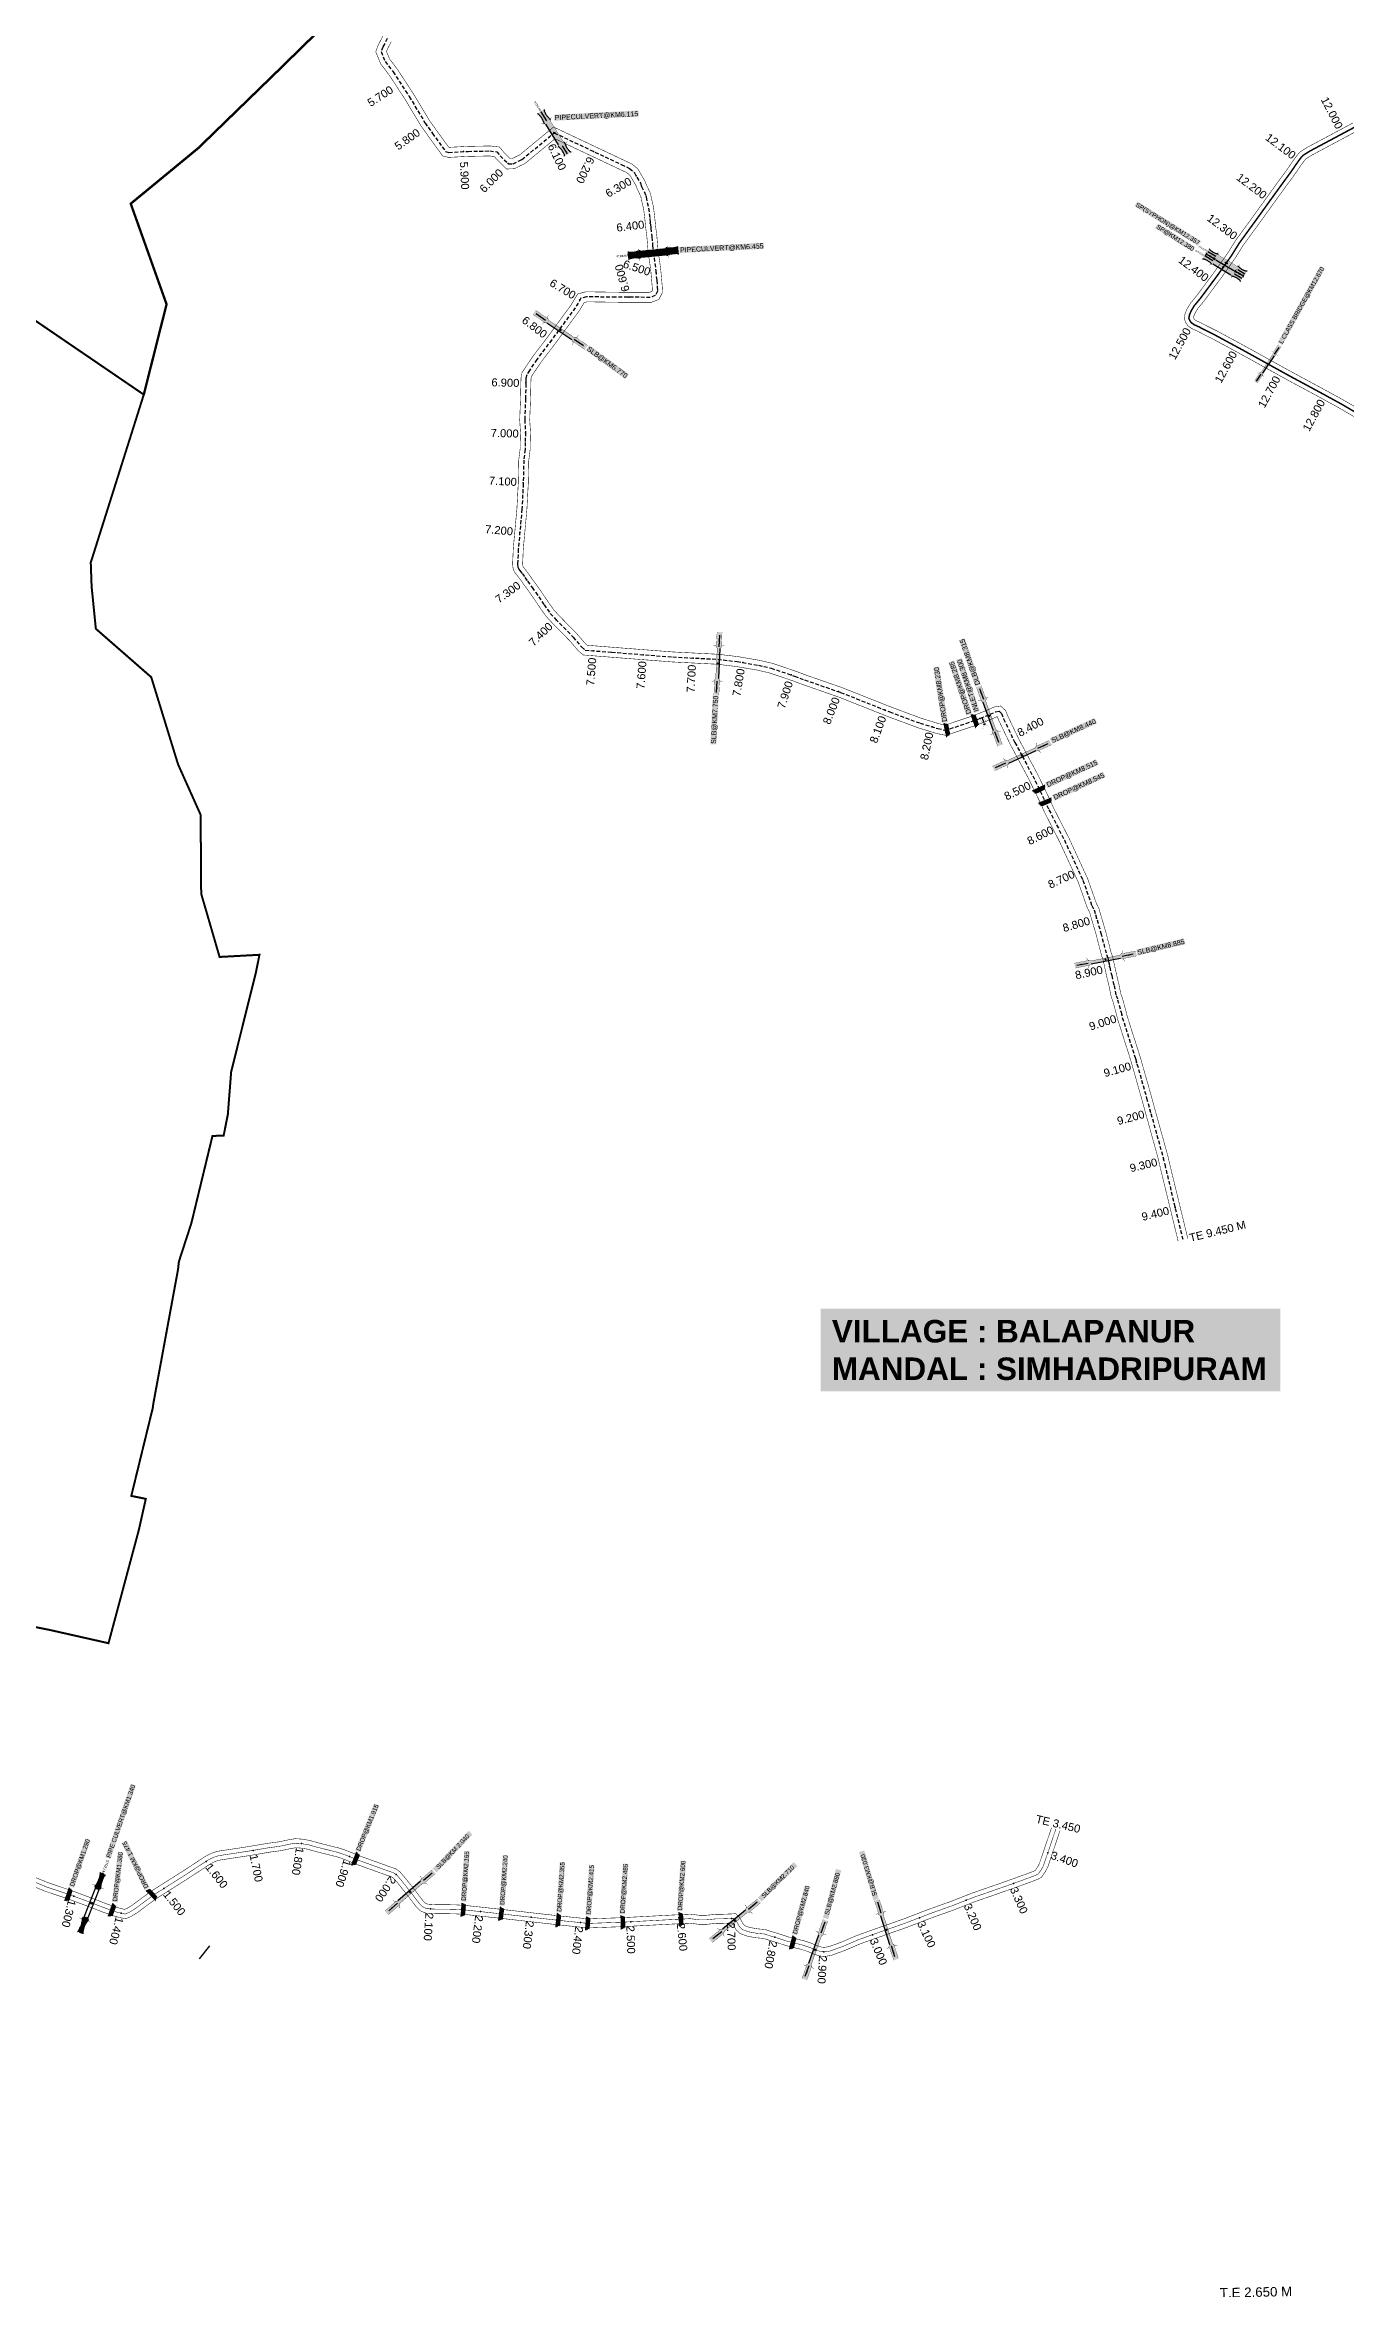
# Model space of a CAD drawing. Header units: inches. Extents: x 174104 to 230935, y 1583276 to 1631460.
# Drawn here: x 195657 to 198256, y 1607150 to 1611636 of the extents above; entities that cross this region are included whole.
import ezdxf
from ezdxf.enums import TextEntityAlignment as Align

# ---------------------------------------------------------------- set-up
doc = ezdxf.new("R2010")
doc.units = ezdxf.units.IN
doc.header["$LTSCALE"] = 15
doc.header["$MEASUREMENT"] = 0
doc.linetypes.add('ACAD_ISO02W100', pattern=[15, 12, -3])
doc.linetypes.add('HIDDEN2', pattern=[0.1875, 0.125, -0.0625])
for name, color, linetype in [('CANAL1', 7, 'Continuous'), ('CS', 134, 'Continuous'), ('CSMark', 72, 'Continuous'), ('STRUCTURE', 5, 'Continuous'), ('TEXT', 1, 'Continuous'), ('text2', 7, 'Continuous'), ('VILLAGE BOUNDRY', 5, 'Continuous')]:
    doc.layers.add(name, color=color, linetype=linetype)
doc.styles.get("Standard").update_dxf_attribs({"font": 'arial.ttf'})
doc.dimstyles.get("Standard").update_dxf_attribs({"dimtxt": 0.18, "dimasz": 0.18, "dimexe": 0.18, "dimexo": 0.0625, "dimgap": 0.09, "dimtad": 0, "dimtih": 1, "dimtoh": 1, "dimdec": 4, "dimzin": 0, "dimdsep": 46, "dimtxsty": 'Standard', "dimcen": 0.09, "dimadec": 0, "dimazin": 0, "dimtfac": 1, "dimtdec": 4, "dimtofl": 0, "dimtmove": 0, "dimatfit": 3, "dimfxl": 1, "dimtolj": 1, "dimtzin": 0, "dimarcsym": 0})

# ---------------------------------------------------------------- blocks, each defined once
blk = doc.blocks.new('DROP')
h = blk.add_hatch()
h.set_pattern_fill('ANSI31', color=1, scale=10, angle=45)
h.set_pattern_definition([(90, (-324.4107, -25.7687), (-1.25, 0), [])])
h.paths.add_polyline_path([(-9.9, -4.3), (-13.8, 4.1), (13.8, 4.1), (10.2, -4.3)])
at = {"layer": 'STRUCTURE', "color": 5, "const_width": 0.49}
blk.add_lwpolyline([(-9.9, -4.3), (-13.8, 4.1), (13.8, 4.1), (10.2, -4.3), (-9.9, -4.3)], dxfattribs=at)
at = {"layer": 'STRUCTURE', "color": 5}
blk.add_circle((0, 0), 1.33, dxfattribs=at)
blk = doc.blocks.new('SLB')
at = {"layer": 'STRUCTURE'}
h = blk.add_hatch(dxfattribs=at)
h.set_pattern_fill('DOTS', color=6, scale=20, angle=320.3722, style=0)
h.set_pattern_definition([(320.372247934, (-159.4327, -72.9564), (1.2786241598, 0.5641323054), [0, -1.25])])
h.paths.add_polyline_path([(769699.5, 1706871.1), (769699.5, 1706861.1), (769729.1, 1706861.1), (769732.1, 1706863.1), (769792.1, 1706863.1), (769795.1, 1706861.1), (769824.7, 1706861.1), (769824.7, 1706871.1), (769795.1, 1706871.1), (769792.1, 1706869.1), (769732.1, 1706869.1), (769729.1, 1706871.1)])
at = {"layer": 'STRUCTURE', "color": 6, "linetype": 'ACAD_ISO02W100', "ltscale": 0.5, "const_width": 0.5}
for points in [[(769699.5, 1706871.1), (769729.1, 1706871.1)], [(769699.5, 1706861.1), (769729.1, 1706861.1)], [(769795.1, 1706871.1), (769824.7, 1706871.1)], [(769795.1, 1706861.1), (769824.7, 1706861.1)]]:
    blk.add_lwpolyline(points, dxfattribs=at)
at = {"layer": 'STRUCTURE', "color": 6, "const_width": 0.628}
for points in [[(769726.1, 1706877.1), (769726.1, 1706873.1), (769732.1, 1706869.1), (769792.1, 1706869.1), (769798.1, 1706873.1), (769798.1, 1706877.1)], [(769726.1, 1706855.1), (769726.1, 1706859.1), (769732.1, 1706863.1), (769792.1, 1706863.1), (769798.1, 1706859.1), (769798.1, 1706855.1)]]:
    blk.add_lwpolyline(points, dxfattribs=at)
at = {"layer": 'STRUCTURE', "color": 6}
blk.add_lwpolyline([(769732.1, 1706863.1), (769792.1, 1706863.1)], dxfattribs=at)
blk.add_lwpolyline([(769732.1, 1706863.1), (769792.1, 1706863.1)], dxfattribs=at)
at = {"layer": 'STRUCTURE', "color": 0}
blk.add_circle((769762.1, 1706866.1), 1.24, dxfattribs=at)
for points in [[(769703.8, 1706866), (769726.7, 1706866)], [(769818.6, 1706865.8), (769795.7, 1706865.8)]]:
    blk.add_leader(points, dimstyle='Standard', override={"dimasz": 10, "dimgap": 0.09, "dimtad": 0}, dxfattribs=at)
blk = doc.blocks.new('SP')
at = {"layer": 'STRUCTURE'}
h = blk.add_hatch(dxfattribs=at)
h.set_pattern_fill('DASH', color=256, scale=8, style=0)
edge = h.paths.add_edge_path()
edge.add_spline(control_points=[(769825.7, 1706742.1), (769825.3, 1706741.8), (769823.8, 1706740.8), (769820.9, 1706740.3), (769817, 1706739.7), (769811.4, 1706738.9), (769804, 1706739.7), (769798.4, 1706741), (769795.6, 1706741.6)], knot_values=[0, 0, 0, 0, 1.613557, 5.24513, 8.624976, 13.470124, 22.190216, 30.746377, 30.746377, 30.746377, 30.746377], degree=3, periodic=0)
edge.add_line((769795.6, 1706741.6), (769792.6, 1706739.6))
edge.add_line((769792.6, 1706739.6), (769732.6, 1706739.6))
edge.add_line((769732.6, 1706739.6), (769729.6, 1706741.6))
edge.add_spline(control_points=[(769729.6, 1706741.6), (769726.9, 1706740.9), (769721.3, 1706739.5), (769713.9, 1706738.5), (769708.3, 1706739.1), (769704.4, 1706739.6), (769701.5, 1706740), (769700, 1706741), (769699.5, 1706741.3)], knot_values=[0, 0, 0, 0, 8.556161, 17.276253, 22.121402, 25.501247, 29.13282, 30.746377, 30.746377, 30.746377, 30.746377], degree=3, periodic=0)
edge.add_line((769699.5, 1706741.3), (769699.5, 1706722.1))
edge.add_spline(control_points=[(769699.5, 1706722.1), (769700, 1706722.4), (769701.4, 1706723.4), (769704.3, 1706724), (769708.2, 1706724.5), (769713.8, 1706725.3), (769721.2, 1706724.5), (769726.8, 1706723.3), (769729.6, 1706722.6)], knot_values=[0, 0, 0, 0, 1.613557, 5.24513, 8.624976, 13.470124, 22.190216, 30.746377, 30.746377, 30.746377, 30.746377], degree=3, periodic=0)
edge.add_line((769729.6, 1706722.6), (769732.6, 1706724.6))
edge.add_line((769732.6, 1706724.6), (769792.6, 1706724.6))
edge.add_line((769792.6, 1706724.6), (769795.6, 1706722.6))
edge.add_spline(control_points=[(769795.6, 1706722.6), (769798.4, 1706723.3), (769803.9, 1706724.8), (769811.3, 1706725.8), (769817, 1706725.1), (769820.9, 1706724.7), (769823.8, 1706724.2), (769825.2, 1706723.3), (769825.7, 1706723)], knot_values=[0, 0, 0, 0, 8.556161, 17.276253, 22.121402, 25.501247, 29.13282, 30.746377, 30.746377, 30.746377, 30.746377], degree=3, periodic=0)
edge.add_line((769825.7, 1706723), (769825.7, 1706742.1))
h.paths.add_polyline_path([(769764.2, 1706732.1, -1), (769761.1, 1706732.1, -1)], flags=0)
h.paths.add_polyline_path([(769761.1, 1706732.1, 1), (769764.2, 1706732.1, 1)], flags=16)
at = {"layer": 'STRUCTURE', "const_width": 0.628}
for points in [[(769726.6, 1706747.6), (769726.6, 1706743.6), (769732.6, 1706739.6), (769792.6, 1706739.6), (769798.6, 1706743.6), (769798.6, 1706747.6)], [(769726.6, 1706716.6), (769726.6, 1706720.6), (769732.6, 1706724.6), (769792.6, 1706724.6), (769798.6, 1706720.6), (769798.6, 1706716.6)]]:
    blk.add_lwpolyline(points, dxfattribs=at)
at = {"layer": 'STRUCTURE', "color": 3}
blk.add_lwpolyline([(769732.6, 1706724.6), (769792.6, 1706724.6)], dxfattribs=at)
blk.add_lwpolyline([(769732.6, 1706724.6), (769792.6, 1706724.6)], dxfattribs=at)
at = {"layer": 'STRUCTURE', "color": 0}
blk.add_circle((769762.6, 1706732.1), 1.55, dxfattribs=at)
at = {"layer": 'STRUCTURE'}
for points in [[(769699.5, 1706741.3), (769700.9, 1706740.5), (769704.4, 1706739.6), (769707.8, 1706739.2), (769712.6, 1706738.8), (769721.3, 1706739.7), (769729.6, 1706741.6)], [(769699.5, 1706722.1), (769700.9, 1706723), (769704.4, 1706724), (769707.7, 1706724.5), (769712.5, 1706725), (769721.2, 1706724.4), (769729.6, 1706722.6)], [(769825.7, 1706742.1), (769824.3, 1706741.3), (769820.8, 1706740.3), (769817.5, 1706739.8), (769812.7, 1706739.2), (769804, 1706739.9), (769795.6, 1706741.6)], [(769825.7, 1706723), (769824.3, 1706723.8), (769820.8, 1706724.7), (769817.4, 1706725.1), (769812.6, 1706725.5), (769803.9, 1706724.6), (769795.6, 1706722.6)]]:
    blk.add_spline(points, degree=3, dxfattribs=at)
at = {"layer": 'STRUCTURE', "color": 0}
blk.add_text('STREAM', height=5, dxfattribs=at).set_placement((769684.3, 1706732.1), align=Align.MIDDLE_CENTER)
for points in [[(769727.4, 1706732.1), (769700.8, 1706732.1)], [(769824.4, 1706732.1), (769800.5, 1706732.1)]]:
    blk.add_leader(points, dimstyle='Standard', override={"dimasz": 10, "dimgap": 0.09, "dimtad": 0}, dxfattribs=at)
blk = doc.blocks.new('UT')
at = {"layer": 'STRUCTURE'}
h = blk.add_hatch(dxfattribs=at)
h.set_pattern_fill('DASH', color=150, scale=8, angle=-39.6278, style=0)
h.set_pattern_definition([(320.372247933, (-4370.464, -6260.8811), (1.40800153113, 0.132407282), [1, -1])])
h.paths.add_polyline_path([(765163, 1700681.9), (765165.6, 1700680.6), (765167.2, 1700680.3), (765169.1, 1700680), (765172.4, 1700679.6), (765176.4, 1700679.3), (765179.5, 1700679.5), (765183.1, 1700679.9), (765187.7, 1700680.9), (765188.9, 1700681.2), (765193.1, 1700682.2), (765196.1, 1700680.2), (765196.1, 1700672.2), (765193.1, 1700670.2), (765190.5, 1700670.8), (765188.1, 1700671.3), (765185.5, 1700671.8), (765183.6, 1700672.1), (765181, 1700672.5), (765180.3, 1700672.5), (765178.5, 1700672.6), (765176.7, 1700672.6), (765174.6, 1700672.5), (765172.5, 1700672.3), (765170.4, 1700672), (765168.5, 1700671.7), (765166.1, 1700671.2), (765165, 1700670.8), (765163, 1700669.7)])
h.paths.add_polyline_path([(765259.1, 1700682.2), (765256.1, 1700680.2), (765256.1, 1700672.2), (765259.1, 1700670.2), (765261.9, 1700671), (765264.4, 1700671.6), (765266.4, 1700672), (765269.1, 1700672.5), (765272.7, 1700673), (765276.1, 1700673.1), (765278.6, 1700672.9), (765281.2, 1700672.7), (765283.9, 1700672.3), (765286.4, 1700671.9), (765288, 1700671.3), (765289.2, 1700670.6), (765289.1, 1700682.7), (765287.6, 1700681.8), (765285.7, 1700681.2), (765283, 1700680.7), (765281.2, 1700680.4), (765276.7, 1700679.9), (765272.7, 1700679.9), (765268.7, 1700680.3), (765264.8, 1700681), (765261.2, 1700681.7)])
at = {"layer": 'STRUCTURE', "color": 150, "const_width": 0.628}
for points in [[(765190.1, 1700688.2), (765190.1, 1700684.2), (765196.1, 1700680.2), (765256.1, 1700680.2), (765262.1, 1700684.2), (765262.1, 1700688.2)], [(765190.1, 1700664.2), (765190.1, 1700668.2), (765196.1, 1700672.2), (765256.1, 1700672.2), (765262.1, 1700668.2), (765262.1, 1700664.2)]]:
    blk.add_lwpolyline(points, dxfattribs=at)
at = {"layer": 'STRUCTURE', "color": 150}
for points in [[(765196.1, 1700680.2), (765256.1, 1700680.2)], [(765196.1, 1700672.2), (765256.1, 1700672.2)], [(765196.1, 1700672.2), (765256.1, 1700672.2)]]:
    blk.add_lwpolyline(points, dxfattribs=at)
at = {"layer": 'STRUCTURE', "color": 0}
blk.add_circle((765226.1, 1700676.2), 1.89, dxfattribs=at)
at = {"layer": 'STRUCTURE', "color": 150}
for points in [[(765163, 1700681.9), (765164.4, 1700681.1), (765167.9, 1700680.2), (765171.2, 1700679.8), (765176.1, 1700679.4), (765184.7, 1700680.3), (765193.1, 1700682.2)], [(765163, 1700669.7), (765164.3, 1700670.6), (765167.8, 1700671.6), (765171.2, 1700672.1), (765176, 1700672.6), (765184.7, 1700672), (765193.1, 1700670.2)], [(765289.1, 1700682.7), (765287.8, 1700681.9), (765284.3, 1700680.9), (765280.9, 1700680.4), (765276.1, 1700679.8), (765267.4, 1700680.5), (765259.1, 1700682.2)], [(765289.2, 1700670.6), (765287.8, 1700671.4), (765284.2, 1700672.3), (765280.9, 1700672.7), (765276.1, 1700673.1), (765267.4, 1700672.2), (765259.1, 1700670.2)]]:
    blk.add_spline(points, degree=3, dxfattribs=at)
at = {"layer": 'STRUCTURE', "color": 0}
blk.add_text('STREAM', height=5, dxfattribs=at).set_placement((765148.2, 1700675.8), align=Align.MIDDLE_CENTER)
for points in [[(765190.9, 1700676), (765164.2, 1700675.8)], [(765289.3, 1700676.7), (765265.4, 1700676.4)]]:
    blk.add_leader(points, dimstyle='Standard', override={"dimasz": 10, "dimgap": 0.09, "dimtad": 0}, dxfattribs=at)
blk = doc.blocks.new('OT')
at = {"layer": 'STRUCTURE', "color": 190}
for points, const_width in [([(769751.4, 1706595.8), (769729.4, 1706595.8)], 0.5), ([(769751.4, 1706579), (769729.4, 1706579)], 0.5), ([(769775.2, 1706601.8), (769775.2, 1706597.8), (769769.2, 1706593.8), (769761.8, 1706593.8), (769754.4, 1706593.8), (769748.4, 1706597.8), (769748.4, 1706601.8)], 0.5), ([(769748.4, 1706573), (769748.4, 1706577), (769754.4, 1706581), (769761.8, 1706581), (769761.8, 1706581), (769761.8, 1706581), (769769.2, 1706581), (769775.2, 1706577), (769775.2, 1706573)], 0.5), ([(769761.8, 1706593.8), (769761.8, 1706581)], 2.5)]:
    blk.add_lwpolyline(points, dxfattribs=dict(at, const_width=const_width))
at = {"layer": 'STRUCTURE', "color": 0}
blk.add_circle((769761.8, 1706587.4), 1.87, dxfattribs=at)
blk.add_leader([(769732.6, 1706587.4), (769753.8, 1706587.4)], dimstyle='Standard', override={"dimasz": 10, "dimgap": 0.09, "dimtad": 0}, dxfattribs=at)

msp = doc.modelspace()

# ---------------------------------------------------------------- linework, layer by layer
at = {"layer": 'CANAL1', "color": 200, "const_width": 1}
for points in [[(196333.38359, 1611655.34979), (196323.12967, 1611635.7496), (196318.17756, 1611622.3235), (196328.20169, 1611597.67239), (196344.46941, 1611576.51398), (196376.50774, 1611527.50279), (196408.07282, 1611474.85536), (196423.35928, 1611453.26931), (196443.07062, 1611426.10165), (196451.83746, 1611414.0087), (196463.18124, 1611411.03331), (196503.03333, 1611413.02311), (196545.71656, 1611413.87616), (196555.21183, 1611412.79438), (196559.6314, 1611407.5728), (196579.53115, 1611387.79753), (196595.44464, 1611388.41844), (196608.83698, 1611395.30636), (196615.66362, 1611398.15442), (196676.46463, 1611448.2497), (196804.71336, 1611387.69309), (196820.11358, 1611380.4656), (196826.64839, 1611374.7299), (196838.04522, 1611355.16956), (196840.39968, 1611349.02914), (196848.34336, 1611332.04607), (196848.5311, 1611329.94015), (196853.69892, 1611307.56489), (196856.06414, 1611287.44186), (196858.03362, 1611268.42619), (196860.22756, 1611250.8047), (196861.53354, 1611234.68269), (196862.82681, 1611220.06405), (196866.25579, 1611197.54868), (196868.04794, 1611183.14699), (196869.77148, 1611164.28416), (196870.85704, 1611151.31906), (196871.2085, 1611145.54933), (196869.84506, 1611142.87924), (196865.14471, 1611141.1447), (196797.62835, 1611141.36692), (196738.46913, 1611142.29232), (196721.95593, 1611138.11364), (196708.65596, 1611116.00722), (196661.89679, 1611052.16599), (196631.88028, 1611012.60978), (196616.99019, 1610990.46643), (196610.42762, 1610980.35649), (196608.48755, 1610970.40065), (196607.50933, 1610928.3603), (196605.9066, 1610886.02503), (196607.42997, 1610861.15403), (196606.90441, 1610841.4319), (196606.69443, 1610827.66123), (196604.01697, 1610806.29291), (196603.03725, 1610759.00847), (196600.31317, 1610708.52028), (196593.06022, 1610628.64542), (196591.75311, 1610597.97872), (196592.61797, 1610589.23307), (196594.86272, 1610583.18702), (196597.27791, 1610579.47993), (196602.79454, 1610572.76684), (196608.30566, 1610565.45238), (196613.33875, 1610557.92949), (196622.66863, 1610545.23096), (196629.73874, 1610535.37009), (196635.60101, 1610526.72668), (196646.49798, 1610510.58055), (196652.69619, 1610501.67263), (196659.13769, 1610492.88302), (196670.44162, 1610480.49814), (196705.52227, 1610444.85326), (196722.47371, 1610424.93493), (196732.9438, 1610416.03273), (196789.01408, 1610411.56221), (196911.43931, 1610402.05709), (197000.8415, 1610397.5141), (197038.95972, 1610392.94845), (197081.04596, 1610385.75213), (197105.58731, 1610380.07026), (197151.84403, 1610364.3824), (197172.06627, 1610356.8158), (197243.93569, 1610331.75697), (197341.87532, 1610292.89084), (197402.94602, 1610270.2295), (197438.94421, 1610259.17658), (197456.4945, 1610255.54458), (197468.59038, 1610258.77343), (197519.89521, 1610276.05888), (197550.12296, 1610288.18013), (197560.07926, 1610292.6997), (197560.52836, 1610292.76906), (197564.03389, 1610284.24385), (197587.01776, 1610236.19601), (197601.6258, 1610208.87929), (197622.60474, 1610169.75527), (197646.293, 1610121.23854), (197654.86024, 1610101.84807), (197685.68684, 1610041.35487), (197722.4363, 1609961.69765), (197740.38278, 1609910.693), (197744.86066, 1609902.39334), (197747.17598, 1609894.20755), (197758.01756, 1609857.42373), (197769.21111, 1609814.17248), (197771.84704, 1609807.45572), (197773.23107, 1609800.89062), (197779.46054, 1609772.74686), (197784.16915, 1609752.81975), (197788.31434, 1609732.53578), (197791.61315, 1609723.69677), (197798.2947, 1609699.18771), (197800.89034, 1609688.51146), (197827.17779, 1609606.14752), (197849.50957, 1609527.37682), (197857.96864, 1609496.48269), (197882.36652, 1609408.49202), (197885.44946, 1609394.70777), (197922.11854, 1609243.90785)], [(196349.04638, 1611642.14376), (196341.4482, 1611627.61997), (196339.62461, 1611622.67586), (196345.70813, 1611607.7154), (196360.79124, 1611588.09775), (196393.46104, 1611538.12056), (196424.83458, 1611485.79259), (196439.61472, 1611464.92151), (196459.25864, 1611437.84678), (196463.83124, 1611431.53935), (196465.26827, 1611431.16243), (196502.33468, 1611433.01314), (196546.65287, 1611433.89886), (196565.35458, 1611431.76821), (196574.34043, 1611421.15173), (196587.45236, 1611408.12182), (196590.23744, 1611408.23049), (196600.39951, 1611413.45702), (196605.23071, 1611415.47259), (196673.53537, 1611471.7503), (196813.23163, 1611405.78838), (196831.1765, 1611397.36666), (196842.28943, 1611387.61268), (196856.14034, 1611363.84042), (196858.81836, 1611356.85614), (196867.95164, 1611337.32978), (196868.3293, 1611333.09349), (196873.43367, 1611310.99296), (196875.94351, 1611289.63951), (196877.90592, 1611270.69213), (196880.12751, 1611252.84856), (196881.46226, 1611236.37136), (196882.69356, 1611222.45324), (196886.06896, 1611200.28966), (196887.93523, 1611185.29237), (196889.69541, 1611166.02849), (196890.80624, 1611152.76163), (196891.50343, 1611141.31605), (196884.10239, 1611126.82219), (196868.68532, 1611121.13294), (196797.43903, 1611121.36743), (196740.80624, 1611122.25331), (196734.84723, 1611120.74538), (196725.32637, 1611104.92038), (196677.93158, 1611040.2113), (196648.15799, 1611000.97522), (196633.67742, 1610979.44088), (196629.31612, 1610972.7221), (196628.44268, 1610968.23991), (196627.50053, 1610927.74933), (196625.92977, 1610886.25865), (196627.44628, 1610861.49967), (196626.90035, 1610841.01303), (196626.67541, 1610826.2613), (196623.99113, 1610804.83855), (196623.02609, 1610758.26235), (196620.26437, 1610707.07671), (196613.02165, 1610627.31449), (196611.79518, 1610598.53977), (196612.26664, 1610593.77227), (196612.83652, 1610592.23736), (196613.43174, 1610591.32375), (196618.51422, 1610585.13896), (196624.61661, 1610577.03977), (196629.71679, 1610569.41659), (196638.85483, 1610556.97917), (196646.14452, 1610546.81205), (196652.16596, 1610537.93395), (196662.99615, 1610521.88678), (196668.97299, 1610513.29701), (196674.63424, 1610505.57206), (196684.96005, 1610494.25884), (196720.28427, 1610458.36646), (196736.65854, 1610439.12632), (196740.97549, 1610435.45583), (196790.58294, 1610431.5006), (196912.72111, 1610422.01776), (197002.54025, 1610417.45358), (197041.83623, 1610412.74687), (197084.9903, 1610405.36796), (197111.0682, 1610399.33034), (197158.56188, 1610383.22297), (197178.8639, 1610375.62652), (197250.91969, 1610350.5027), (197349.04367, 1610311.56342), (197409.36537, 1610289.18001), (197443.91686, 1610278.57128), (197455.911, 1610276.08912), (197462.81255, 1610277.93141), (197512.975, 1610294.83197), (197542.26368, 1610306.57665), (197554.31277, 1610312.04623), (197567.4522, 1610314.07552), (197577.11565, 1610305.01998), (197582.3179, 1610292.36847), (197604.86605, 1610245.23151), (197619.25704, 1610218.32065), (197640.41023, 1610178.87168), (197664.4327, 1610129.67046), (197672.93085, 1610110.43635), (197703.68379, 1610050.08768), (197740.99054, 1609969.22249), (197758.72869, 1609918.80994), (197763.50687, 1609909.95368), (197766.3911, 1609899.75655), (197777.29601, 1609862.75783), (197788.27035, 1609820.35362), (197791.07326, 1609813.21135), (197792.78017, 1609805.11468), (197798.95721, 1609777.20781), (197803.70319, 1609757.12254), (197807.59715, 1609738.06793), (197810.66932, 1609729.83618), (197817.66326, 1609704.18125), (197820.15774, 1609693.92109), (197846.3303, 1609611.91712), (197868.77578, 1609532.74535), (197877.2501, 1609501.79555), (197901.77418, 1609413.34972), (197904.92688, 1609399.2536), (197941.55225, 1609248.63343)], [(198271.84837, 1611480.00193), (198208.66475, 1611446.25267), (198181.4155, 1611431.73347), (198174.05187, 1611427.15422), (198166.49851, 1611422.37065), (198161.16908, 1611416.80035), (198155.73515, 1611409.6947), (198140.43411, 1611387.48325), (198114.28056, 1611351.74103), (198073.01995, 1611294.44247), (198036.74869, 1611244.57112), (198020.63971, 1611218.73505), (197991.62922, 1611177.95517), (197959.05914, 1611134.15112), (197949.93405, 1611123.20699), (197946.84577, 1611119.50307), (197940.04854, 1611108.0995), (197936.02638, 1611098.57153), (197934.14287, 1611088.55717), (197937.5175, 1611080.2822), (197942.17809, 1611073.68776), (197949.7581, 1611068.49993), (197960.00475, 1611063.90867), (197973.02247, 1611057.07989), (197992.74103, 1611047.23756), (198011.00138, 1611037.30048), (198039.69488, 1611021.81101), (198067.34195, 1611006.58885), (198096.75888, 1610990.25366), (198140.74319, 1610965.96243), (198200.88993, 1610933.5414), (198243.01838, 1610910.50697), (198278.4297, 1610889.83202)], [(198280.49963, 1611464.21607), (198217.13725, 1611430.37133), (198190.4105, 1611416.13053), (198183.62013, 1611411.90778), (198177.98549, 1611408.33935), (198174.86292, 1611405.07565), (198170.30485, 1611399.1153), (198155.11189, 1611377.06075), (198128.84744, 1611341.16697), (198087.60205, 1611283.88953), (198051.68331, 1611234.50288), (198035.62429, 1611208.74695), (198006.18678, 1611167.36683), (197973.20486, 1611123.00888), (197963.75894, 1611111.67996), (197961.58023, 1611109.06693), (197956.14746, 1611099.9525), (197953.35962, 1611093.34847), (197952.81313, 1611090.44283), (197953.4065, 1611088.9878), (197955.01191, 1611086.71624), (197958.5919, 1611084.26607), (197967.87325, 1611080.10733), (197981.22353, 1611073.10411), (198001.06497, 1611063.20044), (198019.57862, 1611053.12552), (198048.31112, 1611037.61499), (198076.05205, 1611022.34115), (198105.47912, 1611006.00034), (198149.36481, 1610981.76357), (198209.47807, 1610949.3606), (198251.87562, 1610926.17903), (198287.5543, 1610905.34798)], [(195636.45369, 1607972.03917), (195662.95195, 1607961.11894), (195707.82331, 1607946.02331), (195747.01119, 1607931.55267), (195777.61228, 1607919.73443), (195798.43413, 1607912.12961), (195812.00812, 1607908.57018), (195816.36582, 1607907.71484), (195821.24326, 1607909.88063), (195831.07846, 1607915.83918), (195867.85796, 1607943.14934), (195934.43556, 1607985.33047), (195973.88043, 1608011.22831), (195976.9173, 1608013.22219), (195985.11909, 1608017.7083), (195994.72808, 1608021.85474), (196004.44066, 1608024.24215), (196057.20853, 1608032.19376), (196104.73135, 1608040.13677), (196124.96424, 1608042.82386), (196145.16894, 1608047.11582), (196157.21381, 1608049.07105), (196168.93795, 1608048.34435), (196170.79804, 1608048.05042), (196185.29601, 1608045.75954), (196201.98381, 1608041.0513), (196221.7789, 1608036.0298), (196244.77969, 1608030.33002), (196255.74158, 1608026.71673), (196273.64204, 1608019.78564), (196282.86768, 1608015.78103), (196344.30891, 1607993.60768), (196357.89131, 1607988.92684), (196366.33441, 1607983.0374), (196375.85122, 1607971.95075), (196396.42531, 1607946.07602), (196406.50551, 1607932.70897), (196412.46821, 1607925.05361), (196417.3636, 1607920.20642), (196422.14536, 1607918.11862), (196437.07597, 1607917.25151), (196474.72159, 1607916.89272), (196495.59304, 1607915.78002), (196571.47054, 1607907.52112), (196684.80803, 1607894.70578), (196728.33128, 1607890.19988), (196743.42379, 1607888.63738), (196812.87763, 1607891.23321), (196924.3122, 1607897.06751), (196927.84176, 1607897.2399), (196946.94174, 1607898.17276), (196965.4342, 1607895.82987), (196977.20726, 1607895.70283), (196999.5962, 1607897.93324), (197012.83928, 1607897.95569), (197029.17656, 1607898.60978), (197037.51463, 1607899.13027), (197043.38433, 1607894.36817), (197047.28829, 1607888.71531), (197048.7802, 1607885.28268), (197052.89772, 1607878.02955), (197056.25381, 1607875.00702), (197065.31617, 1607871.66353), (197080.73573, 1607868.82744), (197096.84461, 1607867.37491), (197108.1327, 1607863.65445), (197118.74145, 1607860.47041), (197123.8678, 1607858.93182), (197143.49273, 1607852.55384), (197174.45607, 1607844.81701), (197190.17999, 1607839.56594), (197201.46134, 1607834.69517), (197209.03448, 1607832.31697), (197214.80232, 1607831.73406), (197223.98406, 1607833.15516), (197248.19188, 1607841.92423), (197279.06583, 1607855.17435), (197307.75341, 1607865.47259), (197314.36934, 1607867.84757), (197373.72367, 1607888.67864), (197422.54054, 1607907.46789), (197466.54624, 1607923.14952), (197510.13188, 1607940.23645), (197544.36508, 1607952.06276), (197587.76126, 1607967.25097), (197624.48843, 1607980.6283), (197634.55308, 1607984.59479), (197636.46827, 1607985.63146), (197637.58098, 1607987.18183), (197640.99917, 1607992.13032), (197644.74521, 1607999.21029), (197654.85522, 1608029.24893), (197669.05897, 1608071.05922)], [(195630.86231, 1607954.87483), (195656.64605, 1607944.24906), (195701.83469, 1607929.04669), (195740.65081, 1607914.71333), (195771.28172, 1607902.88357), (195793.05187, 1607894.93239), (195807.98788, 1607891.01582), (195818.47618, 1607888.95716), (195829.59274, 1607893.89337), (195841.12954, 1607900.88282), (195878.05404, 1607928.30066), (195944.19244, 1607970.20353), (195983.75948, 1607996.18157), (195986.1907, 1607997.77781), (195993.02091, 1608001.5137), (196000.48192, 1608004.73326), (196007.93734, 1608006.56585), (196060.03347, 1608014.41624), (196107.40065, 1608022.33323), (196128.02376, 1608025.07214), (196148.48306, 1608029.41818), (196158.11019, 1608030.98095), (196166.97205, 1608030.43165), (196167.98864, 1608030.27102), (196181.43399, 1608028.14646), (196197.32619, 1608023.6627), (196217.4011, 1608018.5702), (196239.79031, 1608013.02198), (196249.67042, 1608009.76527), (196266.80596, 1608003.13036), (196276.22232, 1607999.04297), (196338.32109, 1607976.63232), (196349.65269, 1607972.72716), (196354.16359, 1607969.5806), (196361.97278, 1607960.48325), (196382.19269, 1607935.05398), (196392.21849, 1607921.75903), (196398.97979, 1607913.07839), (196407.0844, 1607905.05358), (196417.89064, 1607900.33538), (196436.46803, 1607899.25649), (196474.15641, 1607898.89728), (196494.13896, 1607897.83198), (196569.48546, 1607889.63088), (196682.86997, 1607876.81022), (196726.47767, 1607872.29558), (196742.83021, 1607870.60262), (196813.68437, 1607873.25079), (196925.2218, 1607879.09049), (196928.71985, 1607879.26133), (196946.24426, 1607880.11724), (196964.2018, 1607877.84213), (196978.00474, 1607877.69317), (197000.5058, 1607879.93476), (197013.21472, 1607879.95631), (197030.09744, 1607880.63222), (197030.95812, 1607880.68595), (197031.47971, 1607879.93069), (197032.6538, 1607877.22932), (197038.68428, 1607866.60645), (197046.77819, 1607859.31698), (197060.53783, 1607854.24047), (197078.29427, 1607850.97456), (197093.17139, 1607849.63309), (197102.7273, 1607846.48355), (197113.56708, 1607843.23017), (197118.4982, 1607841.75018), (197138.52327, 1607835.24216), (197169.41593, 1607827.52299), (197183.75001, 1607822.73606), (197195.18066, 1607817.80083), (197205.39552, 1607814.59303), (197215.28168, 1607813.59394), (197228.46794, 1607815.63484), (197254.81212, 1607825.17777), (197285.66217, 1607838.41765), (197313.83505, 1607848.53111), (197320.39066, 1607850.88443), (197379.93833, 1607871.78336), (197428.79546, 1607890.58811), (197472.85376, 1607906.28848), (197516.35812, 1607923.34355), (197550.27692, 1607935.06124), (197593.81474, 1607950.29903), (197630.86957, 1607963.7957), (197642.16492, 1607968.24721), (197648.67773, 1607971.77254), (197652.29902, 1607976.81817), (197656.41283, 1607982.77368), (197661.33879, 1607992.08371), (197671.90678, 1608023.48307), (197686.10234, 1608065.26927)]]:
    msp.add_lwpolyline(points, dxfattribs=at)
at = {"layer": 'CANAL1', "color": 1, "linetype": 'HIDDEN2', "ltscale": 4}
for points in [[(196341.21499, 1611648.74678), (196332.28894, 1611631.68479), (196328.90108, 1611622.49968), (196336.95491, 1611602.69389), (196352.63032, 1611582.30587), (196384.98439, 1611532.81167), (196416.4537, 1611480.32398), (196431.487, 1611459.09541), (196451.16463, 1611431.97422), (196457.83435, 1611422.77402), (196464.22475, 1611421.09787), (196502.68401, 1611423.01812), (196546.18472, 1611423.88751), (196560.2832, 1611422.2813), (196566.98591, 1611414.36226), (196582.90044, 1611398.54729)], [(196582.96001, 1611398.48809), (196583.49175, 1611397.95968), (196592.84104, 1611398.32446), (196604.61825, 1611404.38169), (196610.44716, 1611406.8135), (196675, 1611460), (196808.97249, 1611396.74074), (196825.64504, 1611388.91613), (196834.46891, 1611381.17129), (196847.09278, 1611359.50499), (196849.60902, 1611352.94264), (196858.1475, 1611334.68792), (196858.4302, 1611331.51682), (196863.56629, 1611309.27892), (196866.00382, 1611288.54068), (196867.96977, 1611269.55916), (196870.17754, 1611251.82663), (196871.4979, 1611235.52703), (196872.76018, 1611221.25865), (196876.16238, 1611198.91917), (196877.99159, 1611184.21968), (196879.73345, 1611165.15633), (196880.83164, 1611152.04035), (196881.35596, 1611143.43269), (196876.97373, 1611134.85072), (196866.91501, 1611131.13882), (196797.53369, 1611131.36717), (196739.63769, 1611132.27282), (196728.40158, 1611129.42951), (196716.99116, 1611110.4638), (196669.91419, 1611046.18864), (196640.01913, 1611006.7925), (196625.3338, 1610984.95366), (196619.87187, 1610976.5393), (196618.46512, 1610969.32028), (196617.50493, 1610928.05481), (196615.91819, 1610886.14184), (196617.43812, 1610861.32685), (196616.90238, 1610841.22246), (196616.68492, 1610826.96126), (196614.00405, 1610805.56573), (196613.03167, 1610758.63541), (196610.28877, 1610707.79849), (196603.04093, 1610627.97995), (196601.77414, 1610598.25925), (196602.44231, 1610591.50267), (196603.84962, 1610587.71219), (196605.35483, 1610585.40184), (196610.65438, 1610578.9529), (196616.46113, 1610571.24607), (196621.52777, 1610563.67304), (196630.76173, 1610551.10506), (196637.94163, 1610541.09107), (196643.88349, 1610532.33032), (196654.74706, 1610516.23366), (196660.83459, 1610507.48482), (196666.88596, 1610499.22754), (196677.70084, 1610487.37849), (196712.90327, 1610451.60986), (196729.56612, 1610432.03062), (196736.95965, 1610425.74428), (196789.79851, 1610421.53141), (196912.08021, 1610412.03743), (197001.69087, 1610407.48384), (197040.39798, 1610402.84766), (197083.01813, 1610395.56004), (197108.32776, 1610389.7003), (197155.20296, 1610373.80269), (197175.46508, 1610366.22116), (197247.42769, 1610341.12984), (197345.4595, 1610302.22713), (197406.15569, 1610279.70476), (197441.43053, 1610268.87393), (197456.20275, 1610265.81685), (197465.70146, 1610268.35242), (197516.4351, 1610285.44543), (197546.19332, 1610297.37839), (197557.19602, 1610302.37296), (197564.16695, 1610303.44957), (197568.693, 1610299.20825), (197573.17589, 1610288.30616), (197595.9419, 1610240.71376), (197610.44142, 1610213.59997), (197631.50748, 1610174.31348), (197655.36285, 1610125.4545), (197663.89554, 1610106.14221), (197694.68532, 1610045.72127), (197731.71342, 1609965.46007), (197749.55573, 1609914.75147), (197754.18377, 1609906.17351), (197756.78354, 1609896.98205), (197767.65678, 1609860.09078), (197778.74073, 1609817.26305), (197781.46015, 1609810.33354), (197783.00562, 1609803.00265), (197789.20887, 1609774.97733), (197793.93617, 1609754.97114), (197797.95575, 1609735.30186), (197801.14123, 1609726.76647), (197807.97898, 1609701.68448), (197810.52404, 1609691.21628), (197836.75405, 1609609.03232), (197859.14268, 1609530.06109), (197867.60937, 1609499.13912), (197892.07035, 1609410.92087), (197895.18817, 1609396.98068), (197931.8354, 1609246.27064)]]:
    msp.add_lwpolyline(points, dxfattribs=at)
at = {"layer": 'CANAL1', "color": 3, "linetype": 'HIDDEN2', "ltscale": 4, "true_color": 0x00ff00, "const_width": 3}
msp.add_lwpolyline([(198276.174, 1611472.109), (198212.901, 1611438.312), (198185.913, 1611423.932), (198178.836, 1611419.531), (198172.242, 1611415.355), (198168.016, 1611410.938), (198163.02, 1611404.405), (198147.773, 1611382.272), (198121.564, 1611346.454), (198080.311, 1611289.166), (198044.216, 1611239.537), (198028.132, 1611213.741), (197998.908, 1611172.661), (197966.132, 1611128.58), (197956.8465, 1611117.44347), (197954.213, 1611114.285), (197948.098, 1611104.026), (197944.693, 1611095.96), (197943.478, 1611089.5), (197945.462, 1611084.635), (197948.595, 1611080.202), (197954.175, 1611076.383), (197963.939, 1611072.008), (197977.123, 1611065.092), (197996.903, 1611055.219), (198015.29, 1611045.213), (198044.003, 1611029.713), (198071.697, 1611014.465), (198101.119, 1610998.127), (198101.27867, 1610998.03882), (198127.53288, 1610983.53939), (198145.054, 1610973.863), (198205.184, 1610941.451), (198247.447, 1610918.343), (198282.992, 1610897.59)], dxfattribs=at)
at = {"layer": 'CANAL1', "color": 1, "linetype": 'HIDDEN2', "ltscale": 4, "const_width": 1}
msp.add_lwpolyline([(195633.658, 1607963.457), (195659.799, 1607952.684), (195704.829, 1607937.535), (195743.831, 1607923.133), (195774.447, 1607911.309), (195795.743, 1607903.531), (195809.998, 1607899.793), (195817.421, 1607898.336), (195825.418, 1607901.887), (195836.104, 1607908.361), (195872.956, 1607935.725), (195939.314, 1607977.767), (195978.81995, 1608003.70494), (195981.554, 1608005.5), (195989.07, 1608009.611), (195997.605, 1608013.294), (196006.189, 1608015.404), (196058.621, 1608023.305), (196106.066, 1608031.235), (196126.494, 1608033.948), (196146.826, 1608038.267), (196157.662, 1608040.026), (196167.955, 1608039.388), (196169.39334, 1608039.16072), (196183.365, 1608036.953), (196199.655, 1608032.357), (196219.59, 1608027.3), (196242.285, 1608021.676), (196252.706, 1608018.241), (196270.224, 1608011.458), (196279.545, 1608007.412), (196341.315, 1607985.12), (196353.772, 1607980.827), (196360.249, 1607976.309), (196368.912, 1607966.217), (196389.309, 1607940.565), (196399.362, 1607927.234), (196405.724, 1607919.066), (196412.224, 1607912.63), (196420.018, 1607909.227), (196436.772, 1607908.254), (196474.439, 1607907.895), (196494.866, 1607906.806), (196570.478, 1607898.576), (196683.839, 1607885.758), (196727.40448, 1607881.24773), (196743.127, 1607879.62), (196813.281, 1607882.242), (196924.767, 1607888.079), (196928.2808, 1607888.25062), (196946.593, 1607889.145), (196964.818, 1607886.836), (196977.606, 1607886.698), (197000.051, 1607888.934), (197013.027, 1607888.956), (197029.637, 1607889.621), (197034.571, 1607889.929), (197036.712, 1607888.192), (197039.384, 1607884.323), (197040.717, 1607881.256), (197045.791, 1607872.318), (197051.516, 1607867.162), (197062.927, 1607862.952), (197079.515, 1607859.901), (197095.008, 1607858.504), (197105.43, 1607855.069), (197116.15427, 1607851.85029), (197121.183, 1607850.341), (197141.008, 1607843.898), (197171.936, 1607836.17), (197186.965, 1607831.151), (197198.321, 1607826.248), (197207.215, 1607823.455), (197215.042, 1607822.664), (197226.226, 1607824.395), (197251.502, 1607833.551), (197282.364, 1607846.796), (197310.79423, 1607857.00185), (197317.38, 1607859.366), (197376.831, 1607880.231), (197425.668, 1607899.028), (197469.7, 1607914.719), (197513.245, 1607931.79), (197547.321, 1607943.562), (197590.788, 1607958.775), (197627.679, 1607972.212), (197638.359, 1607976.421), (197642.573, 1607978.702), (197644.94, 1607982), (197648.706, 1607987.452), (197653.042, 1607995.647), (197663.381, 1608026.366), (197677.58066, 1608068.16425)], dxfattribs=at)
at = {"layer": 'CS'}
for p in [(196367.36053, 1611559.77208), (196420.26318, 1611474.9446), (196493.28987, 1611422.54908), (196582.96001, 1611398.48809)]:
    msp.add_point(p, dxfattribs=at)
at = {"layer": 'CS', "color": 2}
for p in [(196664.73004, 1611451.53835), (196753.39344, 1611422.98411), (196838.68697, 1611373.93186), (196866.95509, 1611279.35602), (196878.37324, 1611180.04282), (196726.32241, 1611125.97364), (196824.00708, 1611131.28004), (196668.56732, 1611044.41373), (196618.25413, 1610960.25302), (196617.41179, 1610860.33862), (196613.0708, 1610760.52403), (196606.02038, 1610660.79178), (196619.64104, 1610566.49312), (196678.92566, 1610486.13397), (196753.05438, 1610424.46104), (196852.74833, 1610416.64397), (196952.51759, 1610409.98259), (197052.00897, 1610400.8623), (197148.63446, 1610376.03038), (197242.91272, 1610342.70408), (197335.93199, 1610306.008), (197430.06369, 1610272.36402), (197525.39847, 1610289.03971), (197590.63888, 1610251.79974), (197636.94161, 1610163.18366), (197680.6497, 1610073.26435), (197723.62674, 1609982.98856), (197758.94381, 1609889.6526), (197785.16807, 1609793.23302), (197809.2929, 1609696.28014), (197839.07801, 1609600.83503), (197866.12432, 1609504.56281), (197892.68803, 1609408.15914), (197916.10956, 1609310.94244)]:
    msp.add_point(p, dxfattribs=at)
at = {"layer": 'text2', "color": 3}
msp.add_lwpolyline([(195965.5439, 1607809.10482), (195986.59069, 1607835.04424)], dxfattribs=at)
at = {"layer": 'text2', "color": 2}
for p in [(198251.31398, 1611458.83013), (198165.50292, 1611407.65179), (198106.85472, 1611326.02724), (198047.90523, 1611244.60953), (197990.89327, 1611161.88185), (197950.61978, 1611078.81622), (198039.56185, 1611032.11045), (198127.55823, 1610983.52539), (198216.02753, 1610935.52212)]:
    msp.add_point(p, dxfattribs=at)
at = {"layer": 'text2', "color": 2, "linetype": 'Continuous'}
for p in [(198012.30563, 1611191.49397, 1), (198017.00503, 1611200.58103, 135), (198020.00503, 1611198.58103, 134), (198101.297, 1610998.0287, 2), (198127.55849, 1610983.52579, 4), (196073.26673, 1608025.7529), (196265.76956, 1608013.18277), (197661.51313, 1608020.81623), (195894.24346, 1607949.21196), (196358.87078, 1607977.27037), (197592.71121, 1607959.4755), (195714.66467, 1607933.90305), (195809.31578, 1607899.97189), (196427.55005, 1607908.78957), (196527.31216, 1607903.27439), (196628.83616, 1607891.9773), (197404.82563, 1607891.00593), (197498.48958, 1607926.00542), (196828.1749, 1607883.02179), (197028.98864, 1607889.59504), (197214.16828, 1607822.7523)]:
    msp.add_point(p, dxfattribs=at)
at = {"layer": 'text2', "color": 3}
for p in [(196169.39334, 1608039.16072), (195978.81995, 1608003.70494), (196277.77588, 1608008.17993), (195704, 1607937, 51), (195871, 1607938, 48), (196387, 1607942, 44), (195750, 1607920, 50), (195791, 1607906, 49), (196492.94181, 1607906.90858), (196568.86412, 1607898.75166), (196924, 1607891, 37), (196683, 1607886, 41), (196727.40448, 1607881.24773), (196741.76817, 1607879.76068), (196812.0674, 1607882.19664), (196928.2808, 1607888.25062), (197036, 1607885, 35), (197116.15427, 1607851.85029), (197310.79423, 1607857.00185), (197339, 1607867, 30), (197151.80043, 1607841.20129), (197196, 1607827, 32)]:
    msp.add_point(p, dxfattribs=at)
at = {"layer": 'VILLAGE BOUNDRY', "linetype": 'HIDDEN2', "ltscale": 20}
msp.add_lwpolyline([(196273.96443, 1611732.48187, 4.72212, 4.72212, 0), (196118.67046, 1611580.38382, 4.72212, 4.72212, 0), (195963.57394, 1611429.77602, 4.72212, 4.72212, 0), (195828.38715, 1611318.43858, 4.72212, 4.72212, 0), (195846.03667, 1611268.86662, 4.72212, 4.72212, 0), (195899.98571, 1611117.34073, 4.72212, 4.72212, 0), (195854.44, 1610936.67282, 4.72212, 4.72212, 0)], format="xyseb", dxfattribs=at)
at = {"layer": 'VILLAGE BOUNDRY', "linetype": 'HIDDEN2', "ltscale": 20, "const_width": 4}
msp.add_lwpolyline([(195580.70095, 1611123.45681), (195854.44, 1610936.67282), (195748.47615, 1610600.90996), (195750.16305, 1610552.69493), (195758.64741, 1610468.3535), (195869.34917, 1610371.63259), (195922.94656, 1610197.35708), (195968.09859, 1610096.47583), (195969.21318, 1609938.62802), (196005.9608, 1609812.19515), (196085.72024, 1609816.51733), (196078.5287, 1609780.98933), (196029.12186, 1609582.52673), (196022.48288, 1609497.3883), (196014.11246, 1609455.03452), (195991.72136, 1609454.21424), (195949.4791, 1609279.51563), (195924.63929, 1609203.11549), (195922.84932, 1609186.99888), (195873.42562, 1608918.39666), (195872.40581, 1608910.3443), (195829.48275, 1608734.5081), (195858.46003, 1608728.60544), (195855.78464, 1608716.62273), (195844.6859, 1608666.9128), (195783.89224, 1608439.93727), (195666.57493, 1608466.44402), (195573.61033, 1608485.0946)], dxfattribs=at)

# ---------------------------------------------------------------- block references
for p, rotation in [((197459.86871, 1610266.77356), 100.7712692867939), ((197516.31286, 1610285.39481), 109.4996287246498), ((197644.92955, 1610146.66041), 25.43306263500355), ((197657.23407, 1610121.34758), 22.99533349913198)]:
    msp.add_blockref('DROP', p, dxfattribs=dict(rotation=rotation))
at = {"layer": 'STRUCTURE', "color": 0}
for name, p, xscale, yscale, zscale, rotation in [('SP', (-1287601.05067, 1410401.42513), 0.8, 0.8, 0.8, 301.9903850344119), ('SP', (-280999.86805, 191664.51915, 100), 0.8, 0.8, 0.8, 5.671054628540912), ('SP', (-881570.30317, 868102.52292, 1), 0.7, 0.7, 0.7, 328.8161897764757), ('SP', (-881564.18506, 868111.12311), 0.7, 0.7, 0.7, 328.8161897764757), ('SLB', (902455.62942, 505652.62385, 2), 0.7, 0.7, 0.7, 56.78074086252888), ('OT', (-736812.10705, 1667192.41411, 100), 0.4999999999999999, 0.4999999999999999, 0.4999999999999999, 290.7920964912037)]:
    msp.add_blockref(name, p, dxfattribs=dict(at, xscale=xscale, yscale=yscale, zscale=zscale, rotation=rotation))
for name, p, rotation in [('SLB', (-1396843.87706, 627915.498, 100), 325.9474881287171), ('SLB', (1862551.09494, 754903.5533, 100), 87.08748390944261), ('SLB', (-1669113.14145, 1756970.02137, 100), 289.7815291613229), ('SLB', (206267.79325, -262176.66476, 100), 24.53934161191319), ('SLB', (-222816.70544, -214754.9814, 100), 11.29348322869184), ('UT', (-1112769.20918, 2936696.88735, 50), 248.7854598230477), ('SLB', (-347934.34266, 3399488.7521, 44), 221.1746415462659), ('SLB', (-297284.16843, 3413867.57469, 35), 219.5820642291594), ('SLB', (-1663271.84321, 1817754.53925, 30), 287.8383290500577), ('SLB', (-1152085.89112, 2906042.64746, 32), 250.3794248818135)]:
    msp.add_blockref(name, p, dxfattribs=dict(at, rotation=rotation))
at = {"layer": 'text2', "color": 2, "linetype": 'Continuous'}
for p, rotation in [((196277.77588, 1608008.17993), 68.59006950337213), ((195704, 1607937, 51), 70.93702394706223), ((195871, 1607938, 48), 133.244927463685), ((195790.92606, 1607905.88092, 49), 70.22679795849692), ((196492.94181, 1607906.90858), 85.54884123473428), ((196568.86412, 1607898.75166), 82.45164871111972), ((196683, 1607886, 41), 83.35951347647179), ((196741.76817, 1607879.76068), 85.73827425016279), ((196812.0674, 1607882.19664), 91.42509827128121), ((196928.2808, 1607888.25062), 92.55455892183986), ((197151.80043, 1607841.20129), 75.5011609973312)]:
    msp.add_blockref('DROP', p, dxfattribs=dict(at, rotation=rotation))

# ---------------------------------------------------------------- texts
at = {"layer": 'CSMark', "color": 1}
for s, rotation, p in [('5.700', 33.17241022, (196350.61997, 1611548.82888)), ('5.800', 35.3047361, (196403.94138, 1611463.38609)), ('6.000', 45.17977055, (196568.86231, 1611384.30166)), ('6.300', 30.22721398, (196827.584, 1611365.26738)), ('6.400', 7.09702828, (196854.86743, 1611277.18504)), ('6.700', 328.96744906, (196715.96083, 1611133.45167)), ('6.500', 341.7310847, (196866.63494, 1611181.40469)), ('6.800', 322.8076096, (196657.93804, 1611054.66888)), ('6.900', 358.66705115, (196605.28311, 1610959.96368)), ('7.000', 358.47352386, (196603.89267, 1610858.63719)), ('7.100', 356.91160692, (196600.17308, 1610761.85155)), ('7.200', 354.81154777, (196592.50769, 1610662.89653)), ('7.300', 36.30551519, (196604.80776, 1610558.0078)), ('7.400', 44.54291276, (196667.88802, 1610477.08949)), ('7.500', 85.44141626, (196751.17584, 1610410.6134)), ('7.600', 85.56044961, (196851.40779, 1610403.8146)), ('7.700', 87.09100345, (196950.25673, 1610396.5731)), ('7.800', 80.29683682, (197048.16464, 1610388.72494)), ('7.900', 72.26602652, (197144.97098, 1610363.05446)), ('8.000', 68.35496267, (197239.14112, 1610330.53847)), ('8.100', 69.64175567, (197331.71781, 1610293.3532)), ('8.400', 28.13632519, (197651.55388, 1610285.37785)), ('8.200', 78.30781353, (197425.22498, 1610261.25057)), ('8.500', 26.02391646, (197626.02303, 1610156.66586)), ('8.600', 27.00283484, (197671.60277, 1610067.99165)), ('8.700', 24.76600213, (197714.01458, 1609979.20678)), ('8.800', 16.42222392, (197745.33894, 1609885.24929)), ('8.900', 12.48088339, (197771.08353, 1609787.36885)), ('9.000', 17.70111358, (197798.01852, 1609689.59862)), ('9.100', 15.82822642, (197827.45028, 1609594.72258)), ('9.200', 15.49752337, (197854.35593, 1609498.5309)), ('9.300', 13.66700812, (197880.05803, 1609402.56907)), ('9.400', 13.66700804, (197903.6859, 1609305.40054)), ('TE 9.450 M', 13.66700764, (198056.93083, 1609277.50743))]:
    msp.add_text(s, height=16, rotation=rotation, dxfattribs=at).set_placement(p, align=Align.MIDDLE_RIGHT)
for s, height, rotation, p in [('12.000', 16, 297.11002541, (198214.01721, 1611530.39792)), ('6.100', 16, 295.59162093, (196668.51631, 1611437.09115)), ('12.100', 16, 322.97165216, (198099.79953, 1611453.90752)), ('5.900', 16, 272.85838372, (196494.28722, 1611402.57396)), ('6.200', 16, 244.54697107, (196748.99618, 1611410.6896)), ('12.200', 16, 322.97165216, (198041.83154, 1611374.09134)), ('12.300', 16, 322.97165216, (197983.01719, 1611292.64464)), ('12.400', 16, 322.97165216, (197925.75988, 1611208.9017)), ('6.600', 16, 105.37480935, (196818.11325, 1611142.76746)), ('12.500', 16, 61.36595475, (197908.82939, 1611008.5681)), ('12.600', 16, 61.36595475, (198000.99799, 1610961.9207)), ('12.700', 16, 61.36595475, (198087.65477, 1610912.2108)), ('12.800', 16, 61.36595475, (198176.95503, 1610865.3921)), ('TE 3.450', 16, 346.60964875, (197638.06737, 1608088.99405)), ('1.800', 16, 261.02515238, (196166.82619, 1608031.47086)), ('1.600', 16, 308.46135291, (195982.74728, 1607996.61266)), ('1.700', 16, 281.7609708, (196073.58854, 1608017.65224)), ('1.900', 16, 252.05817047, (196262.0352, 1608005.98702)), ('3.400', 16, 340.71418361, (197668.61931, 1608016.91412)), ('1.500', 16, 308.46135291, (195898.17079, 1607942.11968)), ('2.000', 16, 235.81056151, (196353.27227, 1607971.40684)), ('3.300', 16, 293.7538835, (197592.6712, 1607951.42924)), ('1.300', 16, 255.87763663, (195711.41793, 1607926.47453)), ('1.400', 16, 255.87763663, (195806.34148, 1607891.89283)), ('2.100', 16, 265.90716309, (196425.68262, 1607900.61124)), ('2.200', 16, 263.00126128, (196525.0117, 1607895.50058)), ('3.200', 16, 293.38111865, (197500.43645, 1607918.1356)), ('2.300', 16, 263.00126128, (196626.5357, 1607884.20349)), ('2.400', 16, 263.00126128, (196725.10402, 1607873.47392)), ('2.500', 16, 271.85825415, (196827.0988, 1607874.98648)), ('2.600', 16, 275.87458238, (196927.77014, 1607880.15967)), ('2.700', 16, 271.95454768, (197027.92604, 1607881.55793)), ('3.000', 16, 292.38529407, (197312.60403, 1607849.09939)), ('3.100', 16, 295.35148367, (197407.04193, 1607883.2077)), ('2.800', 16, 259.07552909, (197113.32699, 1607844.25222)), ('2.900', 16, 266.49846383, (197212.3463, 1607814.85264)), ('T.E 2.650 M', 19, 1.24699801, (198005.45329, 1607140.7975))]:
    msp.add_text(s, height=height, rotation=rotation, dxfattribs=at).set_placement(p, align=Align.MIDDLE_LEFT)
at = {"layer": 'STRUCTURE', "color": 5, "attachment_point": 1, "bg_fill": 1, "box_fill_scale": 1.1, "bg_fill_color": 7, "bg_fill_true_color": 16777215, "bg_fill_transparency": 0}
for s, insert, char_height, width, rotation in [('PIPECULVERT@KM6.115', (196675.7667, 1611495.39509, -100), 10, 166.6757162, 2.84030462), ('\\pi0.3274;SP(SYPHON)@KM12.357', (197840.85072, 1611321.59306), 9, 147.8410232, 328.05614987), ('\\pi0.3274;SP@KM12.380', (197882.11923, 1611277.66918), 9, 86.3389768, 327.38980831), ('PIPECULVERT@KM6.455', (196926.15253, 1611230.89473), 10, 166.6757162, 2.84030462), ('\\pi0.50544;L CLASS BRIDGE@KM12.670', (198122.3719, 1611041.32355), 9, 172.9808595, 60.95663998), ('SLB@KM6.770', (196745.15389, 1611033.86927), 10, 96.041337, 323.77987617), ('DLB@KM8.315', (197517.03875, 1610354.26974), 10, 96.041337, 109.33411363), ('DROP@KM8.285', (197499.28133, 1610296.47589), 10, 109.9976808, 108.61952327), ('INLET@KM8.300', (197514.58462, 1610301.33576), 10, 109.9976808, 108.61952327), ('DROP@KM8.230', (197450.54381, 1610281.59701), 10, 109.9976808, 98.80116643), ('SLB@KM7.750', (196988.07272, 1610238.65575), 10, 96.041337, 87.18206254), ('SLB@KM8.440', (197667.1189, 1610248.9144), 10, 95.9321965, 24.59073992), ('DROP@KM8.515', (197657.64329, 1610160.56033), 10, 109.9976808, 24.59073992), ('DROP@KM8.545', (197671.42876, 1610135.15838), 10, 109.9976808, 24.59073992), ('SLB@KM8.885', (197839.52905, 1609826.01217), 10, 96.041337, 13.32161649), ('\\pi0.52999;PIPE CULVERT@KM1.340', (195778.73951, 1608012.45402), 9, 153.4030969, 70.87218263), ('\\pi0.52999;DROP@KM1.915', (196278.41876, 1608026.52246), 9, 98.9979127, 67.93578451), ('\\pi0.57911;DROP@KM1.290', (195705.84408, 1607955.00845), 9, 98.9979127, 70.87218263), ('\\pi0.52999;DROP@KM 1.475', (195856.29983, 1607947.9184), 9, 102.4910914, 115.88499624), ('\\pi6.56931;SLB@KM 2.040', (196433.29674, 1607989.11097), 9, 102.3159643, 46.54932589), ('\\pi6.65687;SLB@KM3.030', (197313.65005, 1607926.84443), 9, 98.9979127, 106.63592073), ('\\pi0.57911;DROP@KM1.380', (195792.00041, 1607923.74083), 9, 98.9979127, 83.32465557), ('\\pi0.52999;DROP@KM2.165', (196489.0771, 1607924.7053), 9, 98.9979127, 85.99736688), ('\\pi0.57911;DROP@KM2.240', (196566.07344, 1607916.53276), 9, 98.9979127, 85.99736688), ('\\pi0.52999;DROP@KM2.355', (196679.96811, 1607902.88638), 9, 98.9979127, 85.99736688), ('\\pi0.52999;DROP@KM2.415', (196738.64991, 1607897.07761), 9, 98.9979127, 85.99736688), ('\\pi0.52999;DROP@KM2.485', (196806.2723, 1607899.62347), 9, 98.9979127, 85.99736688), ('\\pi0.57911;DROP@KM2.600', (196921.37137, 1607905.64496), 9, 98.9979127, 85.99736688), ('\\pi6.65687;SLB@KM2.710', (197083.17323, 1607931.31051), 9, 98.9979127, 44.65834962), ('\\pi6.65687;SLB@KM2.880', (197213.28511, 1607891.80487), 9, 98.9979127, 75.01582918), ('\\pi0.57911;DROP@KM2.840', (197151.09376, 1607859.39696), 9, 98.9979127, 75.01582918)]:
    msp.add_mtext(s, dxfattribs=dict(at, insert=insert, char_height=char_height, width=width, rotation=rotation))
at = {"layer": 'TEXT', "insert": (197229.84149, 1609086.3176), "char_height": 45, "width": 874.0285264, "attachment_point": 1, "bg_fill": 1, "box_fill_scale": 1.5, "bg_fill_color": 50, "bg_fill_transparency": 0}
msp.add_mtext('{\\fArial|b1|i0|c0|p34;\\C5;VILLAGE : BALAPANUR\\PMANDAL : SIMHADRIPURAM}', dxfattribs=at)

doc.saveas('drawing.dxf')
